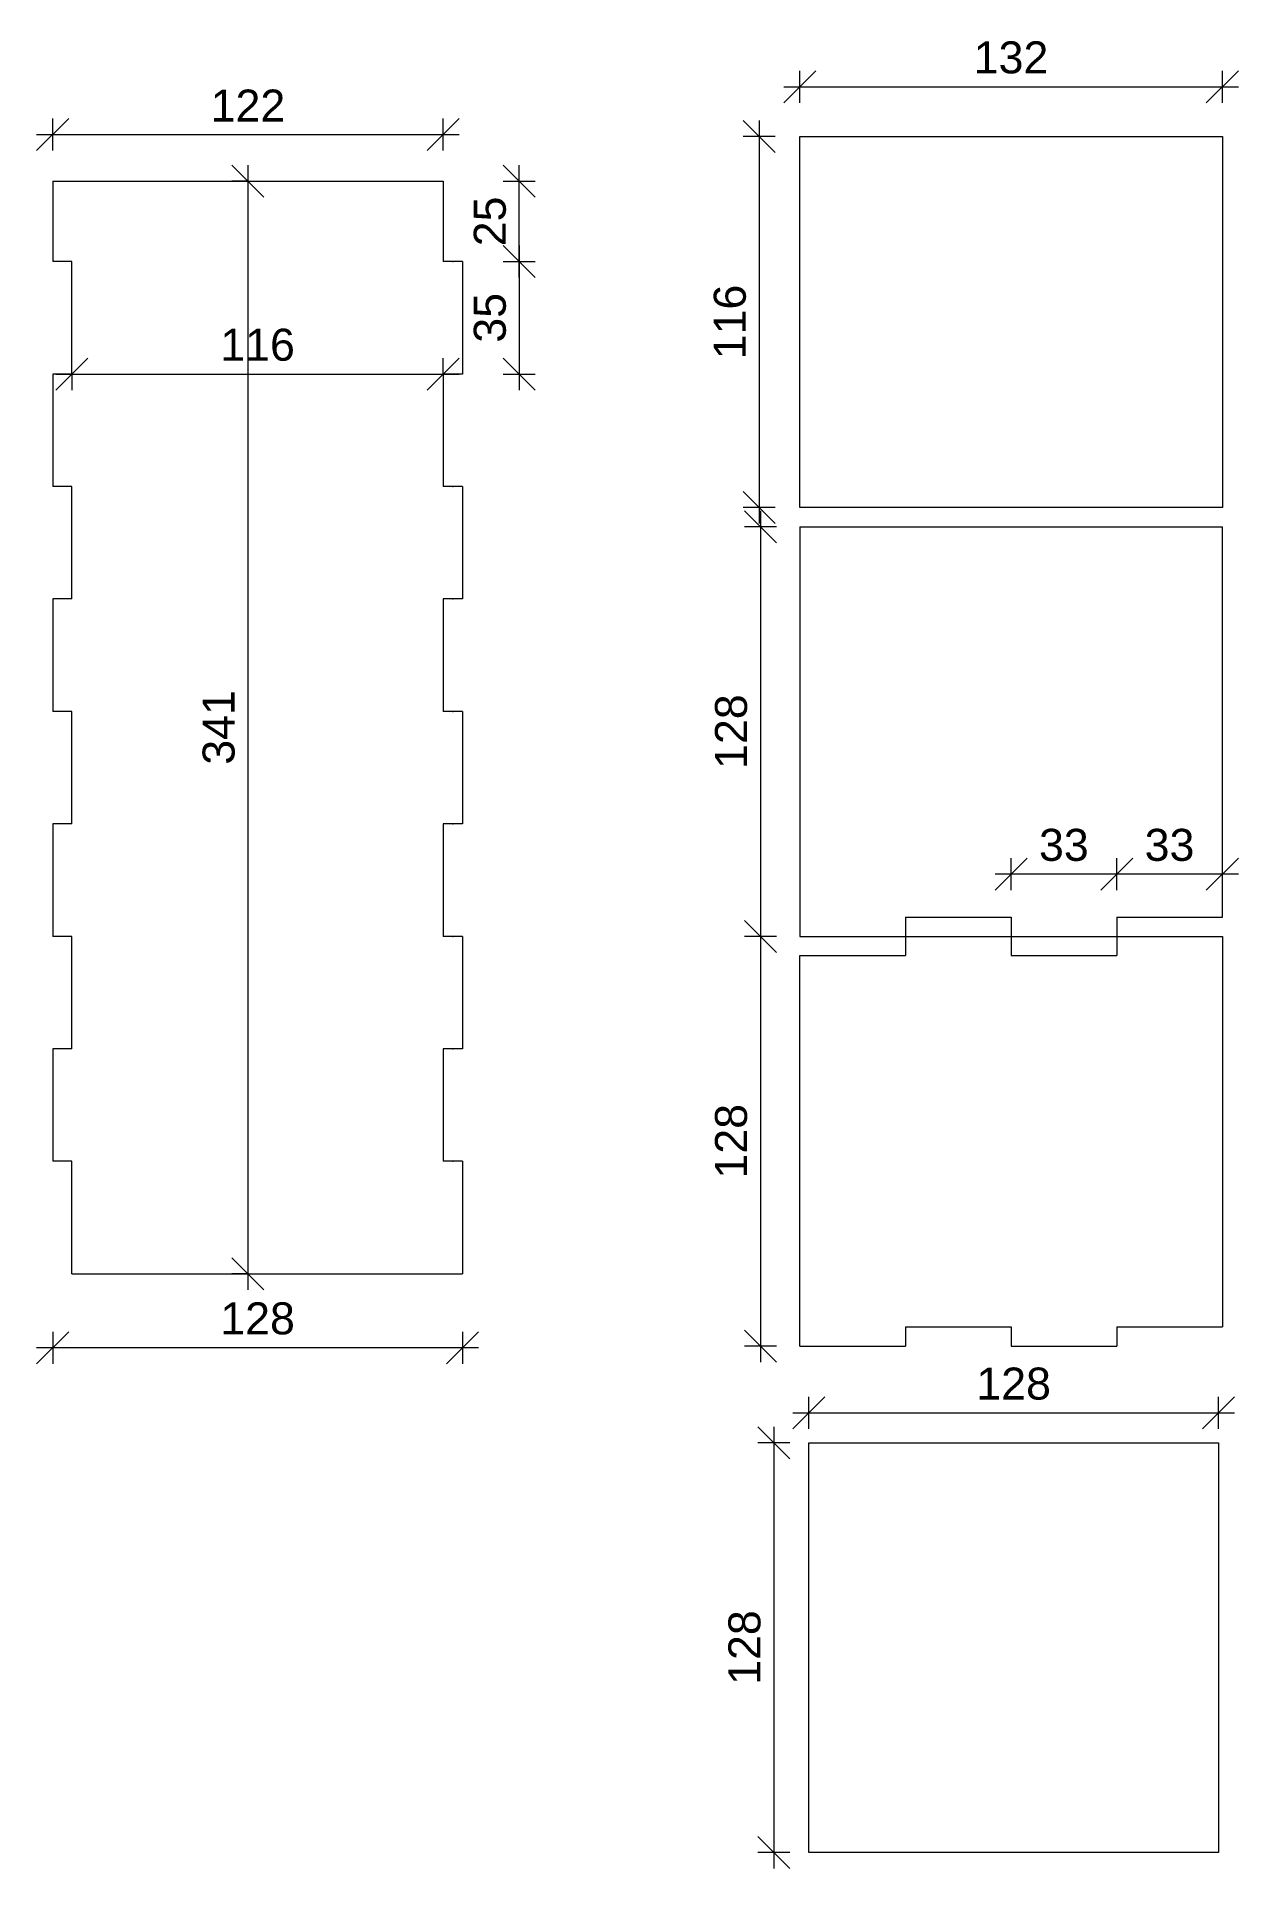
# Model space of a CAD drawing. Header units: millimetres. Extents: x 14254 to 34166, y 4312 to 8625.
# Drawn here: x 29439 to 29815, y 4312 to 4885 of the extents above; entities that cross this region are included whole.
import ezdxf

# ---------------------------------------------------------------- set-up
doc = ezdxf.new("R2010")
doc.units = ezdxf.units.MM
doc.layers.get('0').update_dxf_attribs({"lineweight": 25})
doc.layers.add('Mållinje (Afsætning af mål)', color=4, linetype='Continuous', lineweight=9)
doc.layers.add('Tyk fuldstregslinje (Optegning)', color=7, linetype='Continuous', lineweight=30)
doc.styles.add('Annotative', font='arial.ttf')
doc.dimstyles.new('Annotative', dxfattribs={"dimscale": 0, "dimtxt": 2.5, "dimasz": 2.5, "dimexe": 1.25, "dimexo": 1, "dimgap": 1, "dimtad": 1, "dimdec": 0, "dimzin": 0, "dimtxsty": 'Annotative', "dimblk": 'OBLIQUE', "dimcen": 1, "dimdle": 1.25, "dimadec": 0, "dimazin": 0, "dimtfac": 1, "dimtdec": 0, "dimtofl": 0, "dimtmove": 0, "dimatfit": 3, "dimfxl": 1.25, "dimfxlon": 1, "dimtolj": 1, "dimtzin": 0, "dimarcsym": 0})

# ---------------------------------------------------------------- blocks, each defined once
blk = doc.blocks.new('_Oblique')
at = {"color": 0, "linetype": 'ByBlock', "lineweight": -2}
blk.add_line((-0.5, -0.5), (0.5, 0.5), dxfattribs=at)
blk = doc.blocks.new('*D116')
at = {"layer": 'Defpoints', "color": 0, "transparency": 16777216}
for p in [(29566.31, 4854.19), (29444.31, 4839.59), (29566.31, 4839.59)]:
    blk.add_point(p, dxfattribs=at)
at = {"layer": 'Mållinje (Afsætning af mål)', "color": 0, "lineweight": -2, "transparency": 16777216}
for p, q in [((29439.31, 4854.19), (29571.31, 4854.19)), ((29444.31, 4849.19), (29444.31, 4859.19)), ((29566.31, 4849.19), (29566.31, 4859.19))]:
    blk.add_line(p, q, dxfattribs=at)
at = {"layer": 'Mållinje (Afsætning af mål)', "color": 0, "lineweight": -2, "transparency": 16777216, "xscale": 10, "yscale": 10, "zscale": 10, "rotation": 180}
blk.add_blockref('_Oblique', (29444.31, 4854.19), dxfattribs=at)
at = {"layer": 'Mållinje (Afsætning af mål)', "color": 0, "lineweight": -2, "transparency": 16777216, "xscale": 10, "yscale": 10, "zscale": 10}
blk.add_blockref('_Oblique', (29566.31, 4854.19), dxfattribs=at)
at = {"layer": 'Mållinje (Afsætning af mål)', "color": 0, "transparency": 16777216, "insert": (29505.31, 4863.21), "char_height": 10, "attachment_point": 5, "style": 'Annotative'}
blk.add_mtext('\\A1;122', dxfattribs=at)
blk = doc.blocks.new('*D117')
at = {"layer": 'Defpoints', "color": 0, "transparency": 16777216}
for p in [(29450.31, 4779.32), (29566.31, 4779.32), (29566.31, 4779.32)]:
    blk.add_point(p, dxfattribs=at)
at = {"layer": 'Mållinje (Afsætning af mål)', "color": 0, "lineweight": -2, "transparency": 16777216}
for p, q in [((29445.31, 4779.32), (29571.31, 4779.32)), ((29450.31, 4779.32), (29450.31, 4774.32)), ((29566.31, 4779.32), (29566.31, 4784.32))]:
    blk.add_line(p, q, dxfattribs=at)
at = {"layer": 'Mållinje (Afsætning af mål)', "color": 0, "lineweight": -2, "transparency": 16777216, "xscale": 10, "yscale": 10, "zscale": 10, "rotation": 180}
blk.add_blockref('_Oblique', (29450.31, 4779.32), dxfattribs=at)
at = {"layer": 'Mållinje (Afsætning af mål)', "color": 0, "lineweight": -2, "transparency": 16777216, "xscale": 10, "yscale": 10, "zscale": 10}
blk.add_blockref('_Oblique', (29566.31, 4779.32), dxfattribs=at)
at = {"layer": 'Mållinje (Afsætning af mål)', "color": 0, "transparency": 16777216, "insert": (29508.31, 4788.42), "char_height": 10, "attachment_point": 5, "style": 'Annotative'}
blk.add_mtext('\\A1;116', dxfattribs=at)
blk = doc.blocks.new('*D118')
at = {"layer": 'Defpoints', "color": 0, "transparency": 16777216}
for p in [(29566.31, 4839.59), (29590.01, 4839.59), (29566.31, 4814.46)]:
    blk.add_point(p, dxfattribs=at)
at = {"layer": 'Mållinje (Afsætning af mål)', "color": 0, "lineweight": -2, "transparency": 16777216}
for p, q in [((29590.01, 4809.46), (29590.01, 4844.59)), ((29585.01, 4839.59), (29595.01, 4839.59)), ((29585.01, 4814.46), (29595.01, 4814.46))]:
    blk.add_line(p, q, dxfattribs=at)
at = {"layer": 'Mållinje (Afsætning af mål)', "color": 0, "lineweight": -2, "transparency": 16777216, "xscale": 10, "yscale": 10, "zscale": 10}
for p, rotation in [((29590.01, 4839.59), 90), ((29590.01, 4814.46), 270)]:
    blk.add_blockref('_Oblique', p, dxfattribs=dict(at, rotation=rotation))
at = {"layer": 'Mållinje (Afsætning af mål)', "color": 0, "transparency": 16777216, "insert": (29580.91, 4827.02), "char_height": 10, "attachment_point": 5, "rotation": 90, "style": 'Annotative'}
blk.add_mtext('\\A1;25', dxfattribs=at)
blk = doc.blocks.new('*D119')
at = {"layer": 'Defpoints', "color": 0, "transparency": 16777216}
for p in [(29572.31, 4814.46), (29572.31, 4779.32), (29590.01, 4779.32)]:
    blk.add_point(p, dxfattribs=at)
at = {"layer": 'Mållinje (Afsætning af mål)', "color": 0, "lineweight": -2, "transparency": 16777216}
for p, q in [((29590.01, 4819.46), (29590.01, 4774.32)), ((29585.01, 4814.46), (29595.01, 4814.46)), ((29585.01, 4779.32), (29595.01, 4779.32))]:
    blk.add_line(p, q, dxfattribs=at)
at = {"layer": 'Mållinje (Afsætning af mål)', "color": 0, "lineweight": -2, "transparency": 16777216, "xscale": 10, "yscale": 10, "zscale": 10}
for p, rotation in [((29590.01, 4814.46), 90), ((29590.01, 4779.32), 270)]:
    blk.add_blockref('_Oblique', p, dxfattribs=dict(at, rotation=rotation))
at = {"layer": 'Mållinje (Afsætning af mål)', "color": 0, "transparency": 16777216, "insert": (29580.91, 4796.89), "char_height": 10, "attachment_point": 5, "rotation": 90, "style": 'Annotative'}
blk.add_mtext('\\A1;35', dxfattribs=at)
blk = doc.blocks.new('*D120')
at = {"layer": 'Defpoints', "color": 0, "transparency": 16777216}
for p in [(29505.31, 4839.59), (29505.31, 4498.2), (29505.31, 4498.2)]:
    blk.add_point(p, dxfattribs=at)
at = {"layer": 'Mållinje (Afsætning af mål)', "color": 0, "lineweight": -2, "transparency": 16777216}
for p, q in [((29505.31, 4844.59), (29505.31, 4493.2)), ((29505.31, 4839.59), (29500.31, 4839.59)), ((29505.31, 4498.2), (29500.31, 4498.2))]:
    blk.add_line(p, q, dxfattribs=at)
at = {"layer": 'Mållinje (Afsætning af mål)', "color": 0, "lineweight": -2, "transparency": 16777216, "xscale": 10, "yscale": 10, "zscale": 10}
for p, rotation in [((29505.31, 4839.59), 90), ((29505.31, 4498.2), 270)]:
    blk.add_blockref('_Oblique', p, dxfattribs=dict(at, rotation=rotation))
at = {"layer": 'Mållinje (Afsætning af mål)', "color": 0, "transparency": 16777216, "insert": (29496.2, 4668.9), "char_height": 10, "attachment_point": 5, "rotation": 90, "style": 'Annotative'}
blk.add_mtext('\\A1;341', dxfattribs=at)
blk = doc.blocks.new('*D121')
at = {"layer": 'Defpoints', "color": 0, "transparency": 16777216}
for p in [(29444.31, 4498.2), (29572.31, 4498.2), (29444.31, 4475.07)]:
    blk.add_point(p, dxfattribs=at)
at = {"layer": 'Mållinje (Afsætning af mål)', "color": 0, "lineweight": -2, "transparency": 16777216}
for p, q in [((29444.31, 4480.07), (29444.31, 4470.07)), ((29572.31, 4480.07), (29572.31, 4470.07)), ((29577.31, 4475.07), (29439.31, 4475.07))]:
    blk.add_line(p, q, dxfattribs=at)
at = {"layer": 'Mållinje (Afsætning af mål)', "color": 0, "lineweight": -2, "transparency": 16777216, "xscale": 10, "yscale": 10, "zscale": 10, "rotation": 180.0000000000008}
blk.add_blockref('_Oblique', (29444.31, 4475.07), dxfattribs=at)
at = {"layer": 'Mållinje (Afsætning af mål)', "color": 0, "lineweight": -2, "transparency": 16777216, "xscale": 10, "yscale": 10, "zscale": 10}
blk.add_blockref('_Oblique', (29572.31, 4475.07), dxfattribs=at)
at = {"layer": 'Mållinje (Afsætning af mål)', "color": 0, "transparency": 16777216, "insert": (29508.31, 4484.18), "char_height": 10, "attachment_point": 5, "style": 'Annotative'}
blk.add_mtext('\\A1;128', dxfattribs=at)
blk = doc.blocks.new('*D122')
at = {"layer": 'Defpoints', "color": 0, "transparency": 16777216}
for p in [(29809.65, 4869.09), (29677.65, 4853.59), (29809.65, 4853.59)]:
    blk.add_point(p, dxfattribs=at)
at = {"layer": 'Mållinje (Afsætning af mål)', "color": 0, "lineweight": -2, "transparency": 16777216}
for p, q in [((29677.65, 4864.09), (29677.65, 4874.09)), ((29809.65, 4864.09), (29809.65, 4874.09)), ((29672.65, 4869.09), (29814.65, 4869.09))]:
    blk.add_line(p, q, dxfattribs=at)
at = {"layer": 'Mållinje (Afsætning af mål)', "color": 0, "lineweight": -2, "transparency": 16777216, "xscale": 10, "yscale": 10, "zscale": 10, "rotation": 180}
blk.add_blockref('_Oblique', (29677.65, 4869.09), dxfattribs=at)
at = {"layer": 'Mållinje (Afsætning af mål)', "color": 0, "lineweight": -2, "transparency": 16777216, "xscale": 10, "yscale": 10, "zscale": 10}
blk.add_blockref('_Oblique', (29809.65, 4869.09), dxfattribs=at)
at = {"layer": 'Mållinje (Afsætning af mål)', "color": 0, "transparency": 16777216, "insert": (29743.65, 4878.2), "char_height": 10, "attachment_point": 5, "style": 'Annotative'}
blk.add_mtext('\\A1;132', dxfattribs=at)
blk = doc.blocks.new('*D123')
at = {"layer": 'Defpoints', "color": 0, "transparency": 16777216}
for p in [(29677.65, 4853.59), (29664.97, 4737.59), (29677.65, 4737.59)]:
    blk.add_point(p, dxfattribs=at)
at = {"layer": 'Mållinje (Afsætning af mål)', "color": 0, "lineweight": -2, "transparency": 16777216}
for p, q in [((29664.97, 4858.59), (29664.97, 4732.59)), ((29669.97, 4853.59), (29659.97, 4853.59)), ((29669.97, 4737.59), (29659.97, 4737.59))]:
    blk.add_line(p, q, dxfattribs=at)
at = {"layer": 'Mållinje (Afsætning af mål)', "color": 0, "lineweight": -2, "transparency": 16777216, "xscale": 10, "yscale": 10, "zscale": 10}
for p, rotation in [((29664.97, 4853.59), 90), ((29664.97, 4737.59), 270)]:
    blk.add_blockref('_Oblique', p, dxfattribs=dict(at, rotation=rotation))
at = {"layer": 'Mållinje (Afsætning af mål)', "color": 0, "transparency": 16777216, "insert": (29655.87, 4795.59), "char_height": 10, "attachment_point": 5, "rotation": 90, "style": 'Annotative'}
blk.add_mtext('\\A1;116', dxfattribs=at)
blk = doc.blocks.new('*D124')
at = {"layer": 'Defpoints', "color": 0, "transparency": 16777216}
for p in [(29677.65, 4731.59), (29665.36, 4603.59), (29677.65, 4603.59)]:
    blk.add_point(p, dxfattribs=at)
at = {"layer": 'Mållinje (Afsætning af mål)', "color": 0, "lineweight": -2, "transparency": 16777216}
for p, q in [((29665.36, 4736.59), (29665.36, 4598.59)), ((29670.36, 4731.59), (29660.36, 4731.59)), ((29670.36, 4603.59), (29660.36, 4603.59))]:
    blk.add_line(p, q, dxfattribs=at)
at = {"layer": 'Mållinje (Afsætning af mål)', "color": 0, "lineweight": -2, "transparency": 16777216, "xscale": 10, "yscale": 10, "zscale": 10}
for p, rotation in [((29665.36, 4731.59), 90), ((29665.36, 4603.59), 270)]:
    blk.add_blockref('_Oblique', p, dxfattribs=dict(at, rotation=rotation))
at = {"layer": 'Mållinje (Afsætning af mål)', "color": 0, "transparency": 16777216, "insert": (29656.25, 4667.59), "char_height": 10, "attachment_point": 5, "rotation": 90, "style": 'Annotative'}
blk.add_mtext('\\A1;128', dxfattribs=at)
blk = doc.blocks.new('*D125')
at = {"layer": 'Defpoints', "color": 0, "transparency": 16777216}
for p in [(29776.65, 4623.04), (29776.65, 4609.59), (29809.65, 4609.59)]:
    blk.add_point(p, dxfattribs=at)
at = {"layer": 'Mållinje (Afsætning af mål)', "color": 0, "lineweight": -2, "transparency": 16777216}
for p, q in [((29776.65, 4618.04), (29776.65, 4628.04)), ((29809.65, 4618.04), (29809.65, 4628.04)), ((29814.65, 4623.04), (29771.65, 4623.04))]:
    blk.add_line(p, q, dxfattribs=at)
at = {"layer": 'Mållinje (Afsætning af mål)', "color": 0, "lineweight": -2, "transparency": 16777216, "xscale": 10, "yscale": 10, "zscale": 10, "rotation": 180}
blk.add_blockref('_Oblique', (29776.65, 4623.04), dxfattribs=at)
at = {"layer": 'Mållinje (Afsætning af mål)', "color": 0, "lineweight": -2, "transparency": 16777216, "xscale": 10, "yscale": 10, "zscale": 10}
blk.add_blockref('_Oblique', (29809.65, 4623.04), dxfattribs=at)
at = {"layer": 'Mållinje (Afsætning af mål)', "color": 0, "transparency": 16777216, "insert": (29793.15, 4632.14), "char_height": 10, "attachment_point": 5, "style": 'Annotative'}
blk.add_mtext('\\A1;33', dxfattribs=at)
blk = doc.blocks.new('*D126')
at = {"layer": 'Defpoints', "color": 0, "transparency": 16777216}
for p in [(29743.65, 4623.04), (29743.65, 4609.59), (29776.65, 4609.59)]:
    blk.add_point(p, dxfattribs=at)
at = {"layer": 'Mållinje (Afsætning af mål)', "color": 0, "lineweight": -2, "transparency": 16777216}
for p, q in [((29743.65, 4618.04), (29743.65, 4628.04)), ((29776.65, 4618.04), (29776.65, 4628.04)), ((29781.65, 4623.04), (29738.65, 4623.04))]:
    blk.add_line(p, q, dxfattribs=at)
at = {"layer": 'Mållinje (Afsætning af mål)', "color": 0, "lineweight": -2, "transparency": 16777216, "xscale": 10, "yscale": 10, "zscale": 10, "rotation": 180}
blk.add_blockref('_Oblique', (29743.65, 4623.04), dxfattribs=at)
at = {"layer": 'Mållinje (Afsætning af mål)', "color": 0, "lineweight": -2, "transparency": 16777216, "xscale": 10, "yscale": 10, "zscale": 10}
blk.add_blockref('_Oblique', (29776.65, 4623.04), dxfattribs=at)
at = {"layer": 'Mållinje (Afsætning af mål)', "color": 0, "transparency": 16777216, "insert": (29760.15, 4632.14), "char_height": 10, "attachment_point": 5, "style": 'Annotative'}
blk.add_mtext('\\A1;33', dxfattribs=at)
blk = doc.blocks.new('*D127')
at = {"layer": 'Defpoints', "color": 0, "transparency": 16777216}
for p in [(29809.65, 4603.59), (29665.36, 4475.59), (29809.65, 4475.59)]:
    blk.add_point(p, dxfattribs=at)
at = {"layer": 'Mållinje (Afsætning af mål)', "color": 0, "lineweight": -2, "transparency": 16777216}
for p, q in [((29665.36, 4608.59), (29665.36, 4470.59)), ((29670.36, 4603.59), (29660.36, 4603.59)), ((29670.36, 4475.59), (29660.36, 4475.59))]:
    blk.add_line(p, q, dxfattribs=at)
at = {"layer": 'Mållinje (Afsætning af mål)', "color": 0, "lineweight": -2, "transparency": 16777216, "xscale": 10, "yscale": 10, "zscale": 10}
for p, rotation in [((29665.36, 4603.59), 90), ((29665.36, 4475.59), 270)]:
    blk.add_blockref('_Oblique', p, dxfattribs=dict(at, rotation=rotation))
at = {"layer": 'Mållinje (Afsætning af mål)', "color": 0, "transparency": 16777216, "insert": (29656.25, 4539.59), "char_height": 10, "attachment_point": 5, "rotation": 90, "style": 'Annotative'}
blk.add_mtext('\\A1;128', dxfattribs=at)
blk = doc.blocks.new('*D128')
at = {"layer": 'Defpoints', "color": 0, "transparency": 16777216}
for p in [(29808.46, 4454.7), (29680.46, 4445.39), (29808.46, 4445.39)]:
    blk.add_point(p, dxfattribs=at)
at = {"layer": 'Mållinje (Afsætning af mål)', "color": 0, "lineweight": -2, "transparency": 16777216}
for p, q in [((29680.46, 4449.7), (29680.46, 4459.7)), ((29808.46, 4449.7), (29808.46, 4459.7)), ((29675.46, 4454.7), (29813.46, 4454.7))]:
    blk.add_line(p, q, dxfattribs=at)
at = {"layer": 'Mållinje (Afsætning af mål)', "color": 0, "lineweight": -2, "transparency": 16777216, "xscale": 10, "yscale": 10, "zscale": 10, "rotation": 180}
blk.add_blockref('_Oblique', (29680.46, 4454.7), dxfattribs=at)
at = {"layer": 'Mållinje (Afsætning af mål)', "color": 0, "lineweight": -2, "transparency": 16777216, "xscale": 10, "yscale": 10, "zscale": 10}
blk.add_blockref('_Oblique', (29808.46, 4454.7), dxfattribs=at)
at = {"layer": 'Mållinje (Afsætning af mål)', "color": 0, "transparency": 16777216, "insert": (29744.46, 4463.8), "char_height": 10, "attachment_point": 5, "style": 'Annotative'}
blk.add_mtext('\\A1;128', dxfattribs=at)
blk = doc.blocks.new('*D129')
at = {"layer": 'Defpoints', "color": 0, "transparency": 16777216}
for p in [(29680.46, 4445.39), (29669.55, 4317.39), (29680.46, 4317.39)]:
    blk.add_point(p, dxfattribs=at)
at = {"layer": 'Mållinje (Afsætning af mål)', "color": 0, "lineweight": -2, "transparency": 16777216}
for p, q in [((29669.55, 4450.39), (29669.55, 4312.39)), ((29674.55, 4445.39), (29664.55, 4445.39)), ((29674.55, 4317.39), (29664.55, 4317.39))]:
    blk.add_line(p, q, dxfattribs=at)
at = {"layer": 'Mållinje (Afsætning af mål)', "color": 0, "lineweight": -2, "transparency": 16777216, "xscale": 10, "yscale": 10, "zscale": 10}
for p, rotation in [((29669.55, 4445.39), 90), ((29669.55, 4317.39), 270)]:
    blk.add_blockref('_Oblique', p, dxfattribs=dict(at, rotation=rotation))
at = {"layer": 'Mållinje (Afsætning af mål)', "color": 0, "transparency": 16777216, "insert": (29660.44, 4381.39), "char_height": 10, "attachment_point": 5, "rotation": 90, "style": 'Annotative'}
blk.add_mtext('\\A1;128', dxfattribs=at)

msp = doc.modelspace()

# ---------------------------------------------------------------- linework, layer by layer
at = {"layer": 'Tyk fuldstregslinje (Optegning)'}
for p, q in [((29677.65, 4853.59), (29809.65, 4853.59)), ((29677.65, 4737.59), (29677.65, 4853.59)), ((29809.65, 4853.59), (29809.65, 4737.59)), ((29444.31, 4839.59), (29566.31, 4839.59)), ((29444.31, 4839.59), (29444.31, 4814.46)), ((29566.31, 4839.59), (29566.31, 4814.46)), ((29450.31, 4814.46), (29444.31, 4814.46)), ((29450.31, 4779.32), (29450.31, 4814.46)), ((29572.31, 4814.46), (29566.31, 4814.46)), ((29572.31, 4814.46), (29572.31, 4779.32)), ((29444.31, 4779.32), (29444.31, 4744.18)), ((29450.31, 4779.32), (29444.31, 4779.32)), ((29566.31, 4779.32), (29566.31, 4744.18)), ((29572.31, 4779.32), (29566.31, 4779.32)), ((29450.31, 4744.18), (29444.31, 4744.18)), ((29450.31, 4709.04), (29450.31, 4744.18)), ((29572.31, 4744.18), (29566.31, 4744.18)), ((29572.31, 4744.18), (29572.31, 4709.04)), ((29809.65, 4737.59), (29677.65, 4737.59)), ((29677.65, 4731.59), (29809.65, 4731.59)), ((29677.65, 4731.59), (29677.65, 4603.59)), ((29809.65, 4609.59), (29809.65, 4731.59)), ((29444.31, 4709.04), (29444.31, 4673.9)), ((29450.31, 4709.04), (29444.31, 4709.04)), ((29566.31, 4709.04), (29566.31, 4673.9)), ((29572.31, 4709.04), (29566.31, 4709.04)), ((29450.31, 4673.9), (29444.31, 4673.9)), ((29450.31, 4638.76), (29450.31, 4673.9)), ((29572.31, 4673.9), (29566.31, 4673.9)), ((29572.31, 4673.9), (29572.31, 4638.76)), ((29444.31, 4638.76), (29444.31, 4603.62)), ((29450.31, 4638.76), (29444.31, 4638.76)), ((29566.31, 4638.76), (29566.31, 4603.62)), ((29572.31, 4638.76), (29566.31, 4638.76)), ((29710.65, 4609.59), (29743.65, 4609.59)), ((29710.65, 4609.59), (29710.65, 4603.59)), ((29743.65, 4609.59), (29743.65, 4603.59)), ((29776.65, 4609.59), (29809.65, 4609.59)), ((29776.65, 4609.59), (29776.65, 4603.59)), ((29450.31, 4603.62), (29444.31, 4603.62)), ((29450.31, 4568.48), (29450.31, 4603.62)), ((29572.31, 4603.62), (29566.31, 4603.62)), ((29572.31, 4603.62), (29572.31, 4568.48)), ((29677.65, 4603.59), (29710.65, 4603.59)), ((29710.65, 4603.59), (29743.65, 4603.59)), ((29710.65, 4603.59), (29710.65, 4597.59)), ((29743.65, 4603.59), (29776.65, 4603.59)), ((29743.65, 4603.59), (29743.65, 4597.59)), ((29776.65, 4603.59), (29809.65, 4603.59)), ((29776.65, 4603.59), (29776.65, 4597.59)), ((29809.65, 4603.59), (29809.65, 4481.59)), ((29677.65, 4597.59), (29710.65, 4597.59)), ((29677.65, 4475.59), (29677.65, 4597.59)), ((29743.65, 4597.59), (29776.65, 4597.59)), ((29444.31, 4568.48), (29444.31, 4533.34)), ((29450.31, 4568.48), (29444.31, 4568.48)), ((29566.31, 4568.48), (29566.31, 4533.34)), ((29572.31, 4568.48), (29566.31, 4568.48)), ((29450.31, 4533.34), (29444.31, 4533.34)), ((29450.31, 4498.2), (29450.31, 4533.34)), ((29572.31, 4533.34), (29566.31, 4533.34)), ((29572.31, 4533.34), (29572.31, 4498.2)), ((29450.31, 4498.2), (29572.31, 4498.2)), ((29710.65, 4481.59), (29743.65, 4481.59)), ((29710.65, 4481.59), (29710.65, 4475.59)), ((29743.65, 4481.59), (29743.65, 4475.59)), ((29776.65, 4481.59), (29809.65, 4481.59)), ((29776.65, 4481.59), (29776.65, 4475.59)), ((29677.65, 4475.59), (29710.65, 4475.59)), ((29743.65, 4475.59), (29776.65, 4475.59)), ((29680.46, 4445.39), (29808.46, 4445.39)), ((29680.46, 4317.39), (29680.46, 4445.39)), ((29808.46, 4445.39), (29808.46, 4317.39)), ((29808.46, 4317.39), (29680.46, 4317.39))]:
    msp.add_line(p, q, dxfattribs=at)
for p in [(29569.31, 4814.46), (29569.31, 4779.32), (29569.31, 4744.18), (29569.31, 4709.04), (29569.31, 4673.9), (29569.31, 4638.76), (29569.31, 4603.62), (29569.31, 4568.48), (29569.31, 4533.34)]:
    msp.add_point(p, dxfattribs=at)

# ---------------------------------------------------------------- dimensions: what is measured, and where the dimension line sits
at = {"layer": 'Mållinje (Afsætning af mål)'}
for p1, p2, distance, picture, middle in [((29677.65, 4853.59), (29809.65, 4853.59), 15.5, '*D122', (29743.65, 4878.2)), ((29444.31, 4839.59), (29566.31, 4839.59), 14.59, '*D116', (29505.31, 4863.21)), ((29677.65, 4853.59), (29677.65, 4737.59), -12.68, '*D123', (29655.87, 4795.59)), ((29505.31, 4839.59), (29505.31, 4498.2), 0, '*D120', (29496.2, 4668.9)), ((29566.31, 4814.46), (29566.31, 4839.59), -23.71, '*D118', (29580.91, 4827.02)), ((29572.31, 4814.46), (29572.31, 4779.32), 17.71, '*D119', (29580.91, 4796.89)), ((29450.31, 4779.32), (29566.31, 4779.32), 0, '*D117', (29508.31, 4788.42)), ((29677.65, 4731.59), (29677.65, 4603.59), -12.29, '*D124', (29656.25, 4667.59)), ((29776.65, 4609.59), (29743.65, 4609.59), -13.45, '*D126', (29760.15, 4632.14)), ((29809.65, 4609.59), (29776.65, 4609.59), -13.45, '*D125', (29793.15, 4632.14)), ((29809.65, 4603.59), (29809.65, 4475.59), -144.29, '*D127', (29656.25, 4539.59)), ((29572.31, 4498.2), (29444.31, 4498.2), 23.13, '*D121', (29508.31, 4484.18)), ((29680.46, 4445.39), (29808.46, 4445.39), 9.31, '*D128', (29744.46, 4463.8)), ((29680.46, 4445.39), (29680.46, 4317.39), -10.91, '*D129', (29660.44, 4381.39))]:
    dim = msp.add_aligned_dim(p1=p1, p2=p2, distance=distance, dimstyle='Annotative', dxfattribs=at)
    dim.commit()
    dim.dimension.update_dxf_attribs({"geometry": picture, "text_midpoint": middle})

doc.saveas('drawing.dxf')
